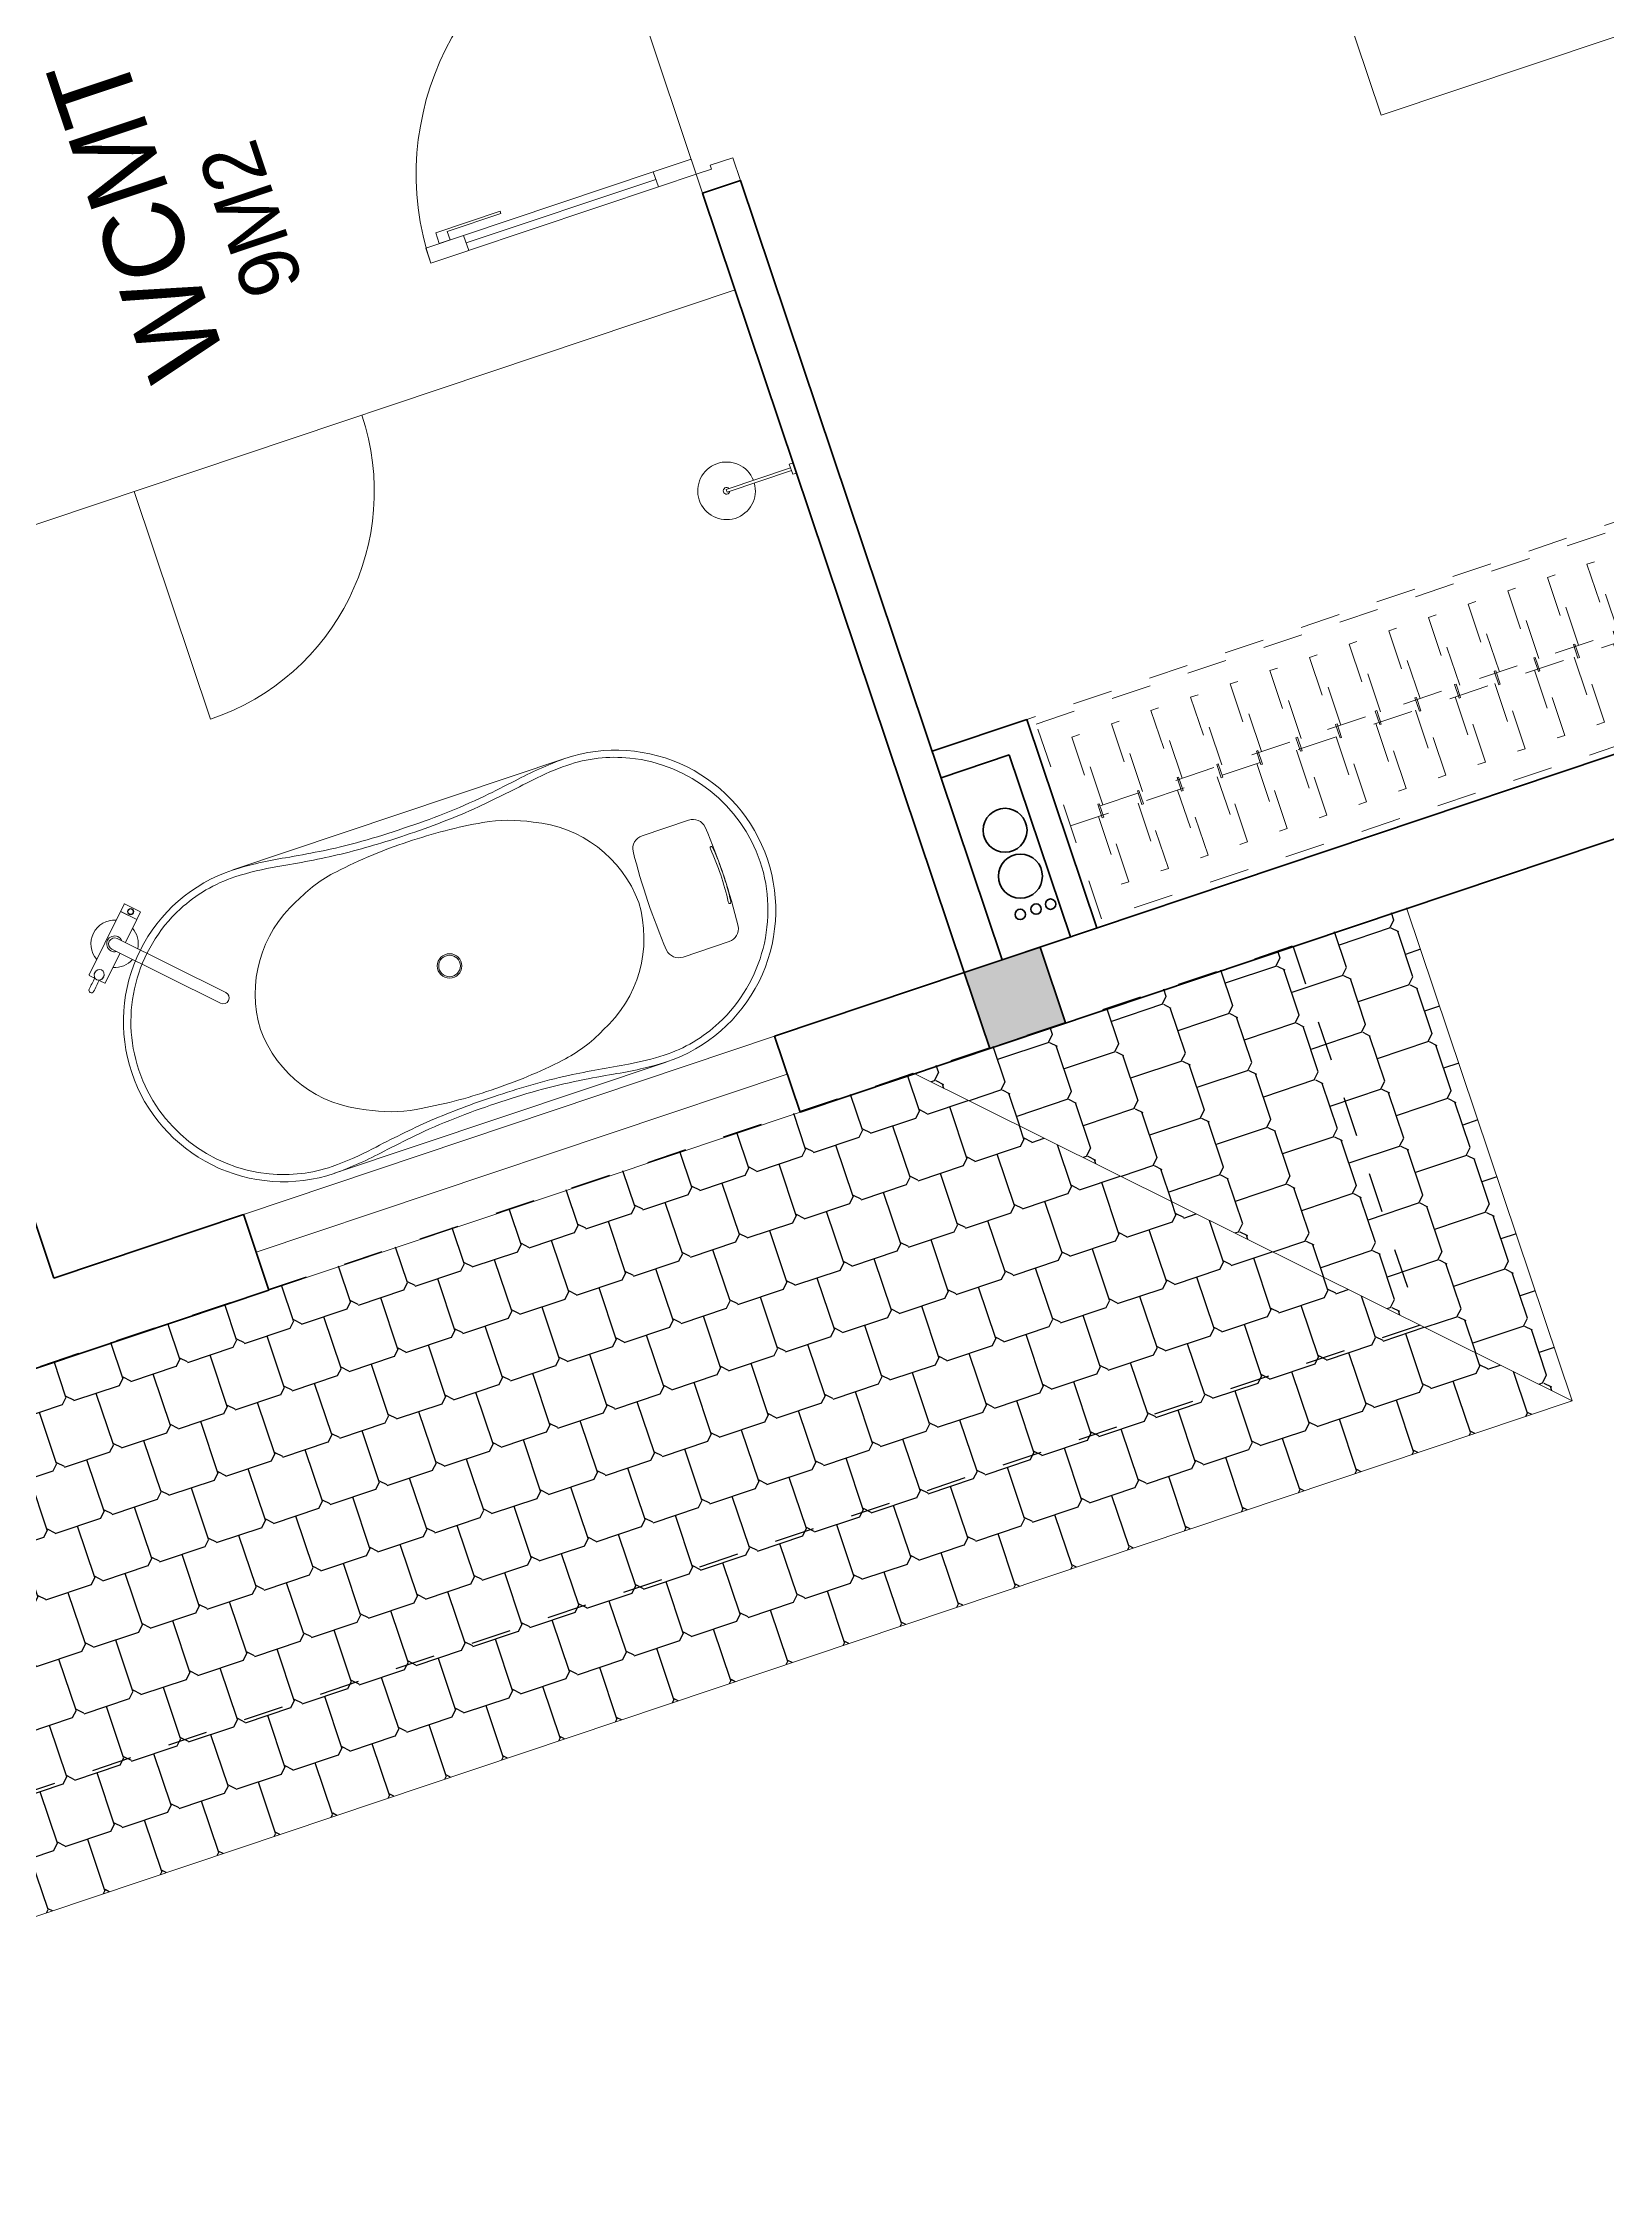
# Model space of a CAD drawing. Header units: metres. Extents: x 568332 to 569219, y 2065964 to 2066430.
# Drawn here: x 568609.14 to 568613.05, y 2066188.89 to 2066194.22 of the extents above; entities that cross this region are included whole.
import ezdxf

# ---------------------------------------------------------------- set-up
doc = ezdxf.new("R2010")
doc.units = ezdxf.units.M
for name, pattern in [('$AUDIT_BAD_LTYPE2', [0]), ('CENTER', [2, 1.25, -0.25, 0.25, -0.25]), ('HIDDEN', [0.375, 0.25, -0.125]), ('X-5M-G-MB PHONGNGU$0$HIDDEN2', [0.1875, 0.125, -0.0625])]:
    doc.linetypes.add(name, pattern=pattern)
doc.layers.get('0').update_dxf_attribs({"linetype": 'CONTINUOUS'})
doc.layers.get('DEFPOINTS').update_dxf_attribs({"linetype": 'CONTINUOUS'})
for name, color, linetype, lineweight in [('-CENTER', 143, 'CENTER', 13), ('-CONCRETE', 1, 'CONTINUOUS', 35), ('-DOOR', 137, 'CONTINUOUS', 9), ('-FURNITURE', 46, 'CONTINUOUS', 9), ('-HATCH', 8, 'CONTINUOUS', 5), ('-LINE1', 7, 'CONTINUOUS', 18), ('-WALL', 4, 'CONTINUOUS', 35), ('TEXT25', 2, 'CONTINUOUS', 13)]:
    doc.layers.add(name, color=color, linetype=linetype, lineweight=lineweight)
doc.layers.add('13. NET HATCH', color=252, linetype='CONTINUOUS')
doc.styles.add('SVN_AVO_thuong', font='')
doc.styles.add('T1', font='', dxfattribs={"height": 200})
doc.styles.get('SVN_AVO_thuong').set_extended_font_data('SVN-Avo')
doc.styles.get('T1').set_extended_font_data('VNgeometric Light')

# ---------------------------------------------------------------- blocks, each defined once
blk = doc.blocks.new('A$C4D045CFB')
at = {"layer": '13. NET HATCH'}
h = blk.add_hatch(dxfattribs=at)
h.set_pattern_fill('MAIGO-12', color=256, scale=300, angle=180)
h.set_pattern_definition([(180, (-90, 1.102182119232618e-14), (-75.00000000000001, -150), [120, -30, 120, -30]), (270, (-75, -14.99999999999999), (74.99999999999997, -150), [135, -165]), (225, (-60, 7.34788079488412e-15), (-75.00000000142688, -150.0000000028537), [21.213203436, -403.0508652]), (315, (-90, 1.102182119232618e-14), (75.00000000142684, -150.0000000028537), [21.213203436, -403.0508652])])
h.paths.add_polyline_path([(1299.999119955668, 6100.494044825784), (1299.953723877203, 5215.284894083044), (1299.999119955668, 5229.592269479996), (1299.999119955668, 4500.000660992693), (-0.0008800443320069462, 6100.494044825784)])
h = blk.add_hatch(dxfattribs=at)
h.set_pattern_fill('MAIGO-12', color=256, scale=300, angle=270)
h.set_pattern_definition([(270, (-1.653273178848927e-14, -90), (150, -75.00000000000003), [120, -30, 120, -30]), (0, (14.99999999999999, -75), (150, 74.99999999999996), [135, -165]), (315, (-1.102182119232618e-14, -60), (150.0000000028537, -75.0000000014269), [21.213203436, -403.0508652]), (45, (-1.653273178848927e-14, -90), (150.0000000028537, 75.00000000142683), [21.213203436, -403.0508652])])
h.paths.add_polyline_path([(-0.0008800443320069462, 6100.494044825784), (1299.999119955668, 4500.000660992693), (1299.999119955668, 1300.000660992693), (-0.0008800443320069462, 0.000660992693156004)])
h = blk.add_hatch(dxfattribs=at)
h.set_pattern_fill('MAIGO-12', color=256, scale=300)
h.set_pattern_definition([(0, (90, 0), (75, 150), [120, -30, 120, -30]), (90, (75, 15), (-74.99999999999999, 150), [135, -165]), (45, (60, 0), (75.00000000142687, 150.0000000028537), [21.213203436, -403.0508652]), (135, (90, 0), (-75.00000000142686, 150.0000000028537), [21.213203436, -403.0508652])])
h.paths.add_polyline_path([(1299.999119955668, 1300.000660992693), (1299.999119955668, 0.000660992693156004), (-0.0008800443320069462, 0.000660992693156004)])
at = {"layer": '-LINE1'}
for p, q in [((-0.0008800443320069462, 0.000660992693156004), (-0.0008800443320069462, 6100.494044825784)), ((-0.0008800443320069462, 6100.494044825784), (1299.999119955668, 6100.494044825784)), ((-0.0008800443320069462, 6100.494044825784), (1299.999119955668, 4500.000660992693)), ((-0.0008800443320069462, 0.000660992693156004), (1299.999119955668, 1300.000660992693)), ((1299.999119955668, 0.000660992693156004), (-0.0008800443320069462, 0.000660992693156004))]:
    blk.add_line(p, q, dxfattribs=at)
at = {"layer": 'DEFPOINTS', "linetype": 'HIDDEN', "ltscale": 5}
blk.add_lwpolyline([(1299.999119955668, 300.0006609926932), (299.999119955668, 300.0006609926932), (299.999119955668, 5800.494044825784), (1299.999119955668, 5800.494044825784)], close=True, dxfattribs=at)
blk = doc.blocks.new('*U243')
at = {"linetype": 'X-5M-G-MB PHONGNGU$0$HIDDEN2'}
for points in [[(0, 600.0000000004657), (0, 0), (1770.284615649283, -6.119996167311137e-10), (1770.284615649283, 599.9999999998537)], [(1750.284615649283, 579.9996613717803), (1750.284615649283, 19.99966137178044), (20, 20.00000000046566), (20, 580.0000000004657)], [(1750.284615649283, 286.6991212948625), (1750.284615649283, 313.0991212947693), (20, 313.0991212953813), (19.99999859370291, 286.6991212952417)], [(113.7817614636733, 319.1750910408318), (109.4317788550979, 319.1750910408318), (109.4317788550979, 280.441767644881), (113.7817614636733, 280.441767644881)], [(227.7817614636733, 319.1750910407849), (223.4317788550979, 319.1750910407849), (223.4317788550979, 280.4417676448341), (227.7817614636733, 280.4417676448341)], [(341.7817614636733, 319.175091040738), (337.4317788550979, 319.175091040738), (337.4317788550979, 280.4417676447872), (341.7817614636733, 280.4417676447872)], [(455.7817614636733, 319.1750910406911), (451.4317788550979, 319.1750910406911), (451.4317788550979, 280.4417676447403), (455.7817614636733, 280.4417676447403)], [(569.7817614636733, 319.1750910406442), (565.431778855098, 319.1750910406442), (565.431778855098, 280.4417676446934), (569.7817614636733, 280.4417676446934)], [(683.7817614636732, 319.1750910405973), (679.4317788550978, 319.1750910405973), (679.4317788550978, 280.4417676446465), (683.7817614636732, 280.4417676446465)], [(797.7817614636732, 319.1750910405504), (793.4317788550978, 319.1750910405504), (793.4317788550978, 280.4417676445996), (797.7817614636732, 280.4417676445996)], [(911.7817614636732, 319.1750910405035), (907.4317788550978, 319.1750910405035), (907.4317788550978, 280.4417676445527), (911.7817614636732, 280.4417676445527)], [(1025.781761463673, 319.1750910404566), (1021.431778855098, 319.1750910404566), (1021.431778855098, 280.4417676445057), (1025.781761463673, 280.4417676445057)], [(1139.781761463673, 319.1750910404097), (1135.431778855098, 319.1750910404097), (1135.431778855098, 280.4417676444588), (1139.781761463673, 280.4417676444588)], [(1253.781761463673, 319.1750910403628), (1249.431778855098, 319.1750910403628), (1249.431778855098, 280.4417676444119), (1253.781761463673, 280.4417676444119)], [(1367.781761463673, 319.1750910403159), (1363.431778855098, 319.1750910403159), (1363.431778855098, 280.441767644365), (1367.781761463673, 280.441767644365)], [(1481.781761463673, 319.175091040269), (1477.431778855098, 319.175091040269), (1477.431778855098, 280.4417676443181), (1481.781761463673, 280.4417676443181)], [(1595.781761463673, 319.175091040222), (1591.431778855098, 319.175091040222), (1591.431778855098, 280.4417676442712), (1595.781761463673, 280.4417676442712)], [(1709.781761463673, 319.1750910401751), (1705.431778855098, 319.1750910401751), (1705.431778855098, 280.4417676442243), (1709.781761463673, 280.4417676442243)]]:
    blk.add_lwpolyline(points, close=True, dxfattribs=at)
for points in [[(122.2409142897814, 313.1103512093413), (122.2409142897814, 515.2497102723445), (100.1765458012815, 515.2497102723445), (100.1765458012815, 313.1103512093413)], [(236.2409142897814, 313.1103512092944), (236.2409142897814, 515.2497102722975), (214.1765458012815, 515.2497102722975), (214.1765458012815, 313.1103512092944)], [(350.2409142897814, 313.1103512092475), (350.2409142897814, 515.2497102722507), (328.1765458012815, 515.2497102722507), (328.1765458012815, 313.1103512092475)], [(464.2409142897813, 313.1103512092006), (464.2409142897813, 515.2497102722037), (442.1765458012814, 515.2497102722037), (442.1765458012814, 313.1103512092006)], [(578.2409142897814, 313.1103512091537), (578.2409142897814, 515.2497102721569), (556.1765458012815, 515.2497102721569), (556.1765458012815, 313.1103512091537)], [(692.2409142897812, 313.1103512091068), (692.2409142897812, 515.24971027211), (670.1765458012813, 515.24971027211), (670.1765458012813, 313.1103512091068)], [(806.2409142897812, 313.1103512090599), (806.2409142897812, 515.249710272063), (784.1765458012813, 515.249710272063), (784.1765458012813, 313.1103512090599)], [(920.2409142897812, 313.110351209013), (920.2409142897812, 515.2497102720162), (898.1765458012813, 515.2497102720162), (898.1765458012813, 313.110351209013)], [(1034.240914289781, 313.1103512089661), (1034.240914289781, 515.2497102719692), (1012.176545801281, 515.2497102719692), (1012.176545801281, 313.1103512089661)], [(1148.240914289781, 313.1103512089192), (1148.240914289781, 515.2497102719224), (1126.176545801281, 515.2497102719224), (1126.176545801281, 313.1103512089192)], [(1262.240914289781, 313.1103512088723), (1262.240914289781, 515.2497102718754), (1240.176545801281, 515.2497102718754), (1240.176545801281, 313.1103512088723)], [(1376.240914289781, 313.1103512088254), (1376.240914289781, 515.2497102718285), (1354.176545801281, 515.2497102718285), (1354.176545801281, 313.1103512088254)], [(1490.240914289781, 313.1103512087785), (1490.240914289781, 515.2497102717816), (1468.176545801281, 515.2497102717816), (1468.176545801281, 313.1103512087785)], [(1604.240914289781, 313.1103512087315), (1604.240914289781, 515.2497102717347), (1582.176545801281, 515.2497102717347), (1582.176545801281, 313.1103512087315)], [(1718.240914289781, 313.1103512086846), (1718.240914289781, 515.2497102716878), (1696.176545801281, 515.2497102716878), (1696.176545801281, 313.1103512086846)], [(100.1765458012815, 286.7103512094345), (100.1765458012815, 92.0852110228024), (122.2409142897814, 92.0852110228024), (122.2409142897814, 286.7103512094345)], [(214.1765458012815, 286.7103512093876), (214.1765458012815, 92.08521102275549), (236.2409142897814, 92.08521102275549), (236.2409142897814, 286.7103512093876)], [(328.1765458012815, 286.7103512093407), (328.1765458012815, 92.08521102270858), (350.2409142897814, 92.08521102270858), (350.2409142897814, 286.7103512093407)], [(442.1765458012814, 286.7103512092938), (442.1765458012814, 92.08521102266168), (464.2409142897813, 92.08521102266168), (464.2409142897813, 286.7103512092938)], [(556.1765458012815, 286.7103512092469), (556.1765458012815, 92.08521102261477), (578.2409142897814, 92.08521102261477), (578.2409142897814, 286.7103512092469)], [(670.1765458012813, 286.7103512092), (670.1765458012813, 92.08521102256786), (692.2409142897812, 92.08521102256786), (692.2409142897812, 286.7103512092)], [(784.1765458012813, 286.7103512091531), (784.1765458012813, 92.08521102252095), (806.2409142897812, 92.08521102252095), (806.2409142897812, 286.7103512091531)], [(898.1765458012813, 286.7103512091062), (898.1765458012813, 92.08521102247404), (920.2409142897812, 92.08521102247404), (920.2409142897812, 286.7103512091062)], [(1012.176545801281, 286.7103512090592), (1012.176545801281, 92.08521102242715), (1034.240914289781, 92.08521102242715), (1034.240914289781, 286.7103512090592)], [(1126.176545801281, 286.7103512090123), (1126.176545801281, 92.08521102238024), (1148.240914289781, 92.08521102238024), (1148.240914289781, 286.7103512090123)], [(1240.176545801281, 286.7103512089654), (1240.176545801281, 92.08521102233333), (1262.240914289781, 92.08521102233333), (1262.240914289781, 286.7103512089654)], [(1354.176545801281, 286.7103512089186), (1354.176545801281, 92.08521102228642), (1376.240914289781, 92.08521102228642), (1376.240914289781, 286.7103512089186)], [(1468.176545801281, 286.7103512088717), (1468.176545801281, 92.0852110222395), (1490.240914289781, 92.0852110222395), (1490.240914289781, 286.7103512088717)], [(1582.176545801281, 286.7103512088247), (1582.176545801281, 92.0852110221926), (1604.240914289781, 92.0852110221926), (1604.240914289781, 286.7103512088247)], [(1696.176545801281, 286.7103512087778), (1696.176545801281, 92.0852110221457), (1718.240914289781, 92.0852110221457), (1718.240914289781, 286.7103512087778)]]:
    blk.add_lwpolyline(points, dxfattribs=at)
blk = doc.blocks.new('A$C5C575821')
at = {"layer": '-CONCRETE'}
h = blk.add_hatch(color=256, dxfattribs=at)
h.dxf.hatch_style = 1
h.paths.add_polyline_path([(-0.00237559899687767, 200.0000000000146), (-0.00237559899687767, 1.455191522836685e-11), (199.9976244010031, 1.455191522836685e-11), (199.9976244010031, 200.0000000000146)])
blk.add_lwpolyline([(-0.00237559899687767, 1.455191522836685e-11), (199.9976244010031, 1.455191522836685e-11), (199.9976244010031, 200.0000000000146), (-0.00237559899687767, 200.0000000000146)], close=True, dxfattribs=at)
blk = doc.blocks.new('shower')
for points in [[(180919.3447017173, -32316.45425928477), (180912.3337561736, -32316.45425928477), (180912.3337561736, -32146.62790954509), (180919.3447017173, -32146.62790954509)], [(180929.3839969719, -32326.62790954066), (180902.2944609144, -32326.62790954066), (180902.2944609144, -32316.45425928477), (180929.3839969719, -32316.45425928477)]]:
    blk.add_lwpolyline(points, close=True)
for radius, start, end in [(72, 272.7906698559544, 267.2093301440456), (8.346062492523743, 294.8355446212717, 245.1644553787283)]:
    blk.add_arc((180915.8392289462, -32146.62790954416), radius, start, end)
blk = doc.blocks.new('A$C52EE6B0C')
for p, q in [((-17.20769670707523, 15.73427220259327), (17.21740616677562, 15.73427220259327)), ((-17.20769664159161, -15.76179078378482), (17.25286010079435, -15.76177874789573))]:
    blk.add_line(p, q)
for radius in [1.2047244094, 1.0625984252]:
    blk.add_circle((0.004854760598391294, -0.01375929062487558), radius)
for centre, radius, start, end in [((-17.24314525874797, -0.01207868778146803), 15.74633857169191, 90.00004679933201, 180.0060212317107), ((-17.25508472573711, 0.1019342582440004), 14.92367355756088, 89.89259614786677, 114.0143398310184), ((-18.18116453613038, -21.56814891623799), 37.31420158923805, 80.32537186998005, 88.55949406869577), ((-17.85723445771146, -16.41196067107376), 31.44385665188106, 80.95530103647799, 88.85173392611411), ((10.00461303815246, 158.7953360565007), 145.2428134353977, 261.321760178495, 262.6566174950622), ((-0.8758374273893423, 77.0744670072454), 62.80248494290996, 262.9722866301048, 270.8034968767962), ((0.8855469487607479, 77.0744670072454), 62.80248494290996, 269.1965031232039, 277.0277133698951), ((-18.4352474148327, 226.8786012548953), 214.5500408366301, 276.9922117853802, 278.5967700074263), ((-9.994903516751947, 158.7953360565007), 145.2428134353977, 277.3433825049378, 278.678239821505), ((18.19087405753089, -21.56814891623799), 37.31420158923805, 91.44050593130423, 99.67462813001998), ((17.49661970126908, -11.01489087357186), 26.04177352760918, 90.57161639594337, 98.52623542419117), ((17.38028173809289, 0.6458196171442978), 14.38048270410287, 65.5240217261104, 90.57161639594337), ((17.25285478011938, -0.01207868778146803), 15.74633857169191, 359.9939787682893, 89.999953200668), ((-17.21041953764507, 0.001682114729192108), 15.03342542002128, 114.0143397923319, 180.0588324882195), ((3.492732717044419, 116.0118507486186), 102.6900642221361, 260.8064278436171, 264.356453546728), ((-0.2559751088847406, -36.67531980102649), 49.54707038386372, 89.69837733597764, 98.51976196149644), ((-0.4392543211579323, 89.40770245710155), 75.83928513553873, 265.3361413481834, 270.3355216603239), ((0.5786736126174219, 84.46415005414747), 70.89675459107134, 269.5362586194438, 275.7509718273354), ((0.26568463028525, -36.67531980102649), 49.54707038386372, 81.48023803850357, 90.30162266402236), ((17.03142645675689, -0.1205247127218172), 15.22249436628161, 0.4018525137937155, 65.5240217261104), ((-7.450100970658241, -0.4025184732163325), 12.18724008712164, 113.3669392692271, 178.1720206420629), ((-5.419667109847069, -2.205582012422383), 14.69270855791083, 98.51976196149644, 117.8512947361469), ((5.429376631247578, -2.205582012422383), 14.69270855791083, 62.14870526385309, 81.48023803850357), ((7.459810492087854, -0.4025184732163325), 12.18724008712164, 1.827979357937088, 66.63306073077288), ((28.29923964393674, 2.770475775178056), 0.2863587186237817, 160.8078893687392, 185.677575747249), ((1.032724158198107, 0.0596931052277796), 27.11457574387047, 359.8447870516113, 5.677575747249001), ((28.14528837171383, 2.82406351249665), 0.1233475539422422, 123.474108831765, 160.8078893687392), ((28.11764562025201, 2.865868186636362), 0.07323016681635565, 85.79124561711077, 123.474108831765), ((28.11499697584077, 2.829875804425683), 0.1093198730242431, 39.09426345110634, 85.79124561711077), ((27.9923979784362, 2.718469867249951), 0.2748749163090767, 4.941295606222266, 41.00239497281166), ((1.841417531803017, 0.05082119413418695), 26.56153366930607, 359.8606935406443, 5.815426488843808), ((-17.24314525874797, -0.01544044824549928), 15.74633857169191, 179.9939787682893, 269.999953200668), ((-17.21041951692314, -0.02920073014684021), 15.03342545060523, 179.9411309193374, 245.9856601689816), ((-7.450100970658241, 0.3749993371893652), 12.18724008712164, 181.8279793579371, 246.6330607307729), ((7.459810492087854, 0.3749993371893652), 12.18724008712164, 293.3669392692271, 358.1720206420629), ((17.25285478011938, -0.01544044824549928), 15.74633857169191, 270.000046799332, 0.006021231710728335), ((17.0314264257031, 0.09300610912032425), 15.22249441194929, 294.4759783475301, 359.5981396082714), ((1.032724158198107, -0.08721224125474691), 27.11457574387047, 354.322424252751, 0.1552129483886985), ((1.841417531803017, -0.07834033016115427), 26.56153366930607, 354.1845735111562, 0.1393064593556944), ((28.29923964393674, -2.797994911205024), 0.2863587186237817, 174.322424252751, 199.1921106312608), ((28.14528837171383, -2.851582648523618), 0.1233475539422422, 199.1921106312608, 236.525891168235), ((28.11764562025201, -2.89338732266333), 0.07323016681635565, 236.525891168235, 274.2087543828892), ((28.11499697584077, -2.85739494045265), 0.1093198730242431, 274.2087543828892, 320.9057365488936), ((27.9923979784362, -2.745989003276918), 0.2748749163090767, 318.9976050271883, 355.0587043937777), ((-5.419667109847069, 2.178062876395416), 14.69270855791083, 242.1487052638531, 261.4802380385036), ((-0.2559751088847406, 36.64780066499952), 49.54707038386372, 261.4802380385036, 270.3016226640223), ((0.26568463028525, 36.64780066499952), 49.54707038386372, 269.6983773359776, 278.5197619614964), ((5.429376631247578, 2.178062876395416), 14.69270855791083, 278.5197619614964, 297.8512947361469), ((-17.25508472573711, -0.1294528978760354), 14.92367355756088, 245.9856601689816, 270.1074038521332), ((-17.85723445771146, 16.38444203144172), 31.44385665188106, 271.1482660738859, 279.044698963522), ((3.492732717044419, -116.0393693881924), 102.6900642221361, 95.64354645327202, 99.19357215638293), ((-0.8758374273893423, -77.10198614327237), 62.80248494290996, 89.19650312320385, 97.02771336989514), ((-0.4392543211579323, -89.43522109673359), 75.83928513553873, 89.66447833967614, 94.66385865181664), ((0.5786736126174219, -84.4916686937795), 70.89675459107134, 84.24902817266455, 90.4637413805562), ((0.8855469487607479, -77.10198614327237), 62.80248494290996, 82.97228663010486, 90.80349687679617), ((-18.4352474148327, -226.9061198945274), 214.5500408366301, 81.40322999257371, 83.00778821461982), ((17.38028173809289, -0.6733382567763329), 14.38048270410287, 269.4283836040566, 294.4759782738896), ((-18.18116453613038, 21.54062978021102), 37.31420158923805, 271.4405059313042, 279.6746281300199), ((10.00461303815246, -158.8228551925276), 145.2428134353977, 97.3433825049378, 98.67823982150497), ((-9.994903516751947, -158.8228551925276), 145.2428134353977, 81.32176017849503, 82.65661749506219), ((18.19087405753089, 21.54062978021102), 37.31420158923805, 260.32537186998, 268.5594940686958), ((17.49661970126908, 10.98737223393982), 26.04177352760918, 261.4737645758088, 269.4283836040566)]:
    blk.add_arc(centre, radius, start, end)
at = {"layer": 'DEFPOINTS'}
for tag, p in [('MODELNUMBER', (0, 0)), ('TRADENAME', (0, -0.001666666648816317)), ('PRODUCT', (0, -0.003333333355840296)), ('MATERIAL', (0, -0.005000000004656613))]:
    blk.add_attdef(tag, p, '', height=0.001, dxfattribs=at)
blk = doc.blocks.new('A$C4D835AF5')
at = {"layer": '-FURNITURE', "ltscale": 8}
for p, q in [((-3.937007874133997, 0.3346456687140744), (-3.937007874133997, 0.8661417323164642)), ((-3.856363968050573, 0.3149606298829895), (-3.917322834720835, 0.3149606298829895)), ((3.14960629917914, 0.905511811026372), (-3.897637795307674, 0.905511811026372)), ((-3.549881889834069, 0.4615121080132667), (-3.549881889834069, 0.4918150943994988)), ((-3.339881889871322, 0.4918150943994988), (-3.339881889871322, 0.4615121080132667)), ((-0.5905511811724864, 0), (-0.5905511811724864, -12.08661417319672)), ((0.5905511810560711, 0), (0.5905511810560711, -12.08661417319672)), ((3.14960629917914, -0.9055118109972682), (3.14960629917914, 0.905511811026372)), ((3.169291338417679, 0.8956692913197912), (3.14960629917914, 0.8956692913197912)), ((3.169291338417679, -0.8956692912906874), (3.169291338417679, 0.8956692913197912)), ((3.188976377830841, 0.905511811026372), (3.976377952611074, 0.905511811026372)), ((3.996062992024235, -0.8858222072885837), (3.996062992024235, 0.8858183881966397)), ((-3.937007874133997, -0.8661417323164642), (-3.937007874133997, -0.3346456698782276)), ((-3.859123134170659, -0.3149606298829895), (-3.917322834720835, -0.3149606298829895)), ((-0.5905511811724864, -0.9055118109972682), (-3.897637795307674, -0.9055118109972682)), ((-3.702086295757908, -0.4482994973659515), (-3.703305563307367, -0.4183928251150064)), ((-3.626116961007938, -0.4552132484968752), (-3.624325704469811, -0.4472871391335502)), ((-3.592593900160864, -0.4693618138844613), (-3.593808271281887, -0.4553162374941166)), ((-3.516390349017456, -0.4728221969853621), (-3.515662283170968, -0.4687519224826247)), ((-3.483023508393671, -0.4913916403020266), (-3.485677747870795, -0.4713251190551091)), ((-3.406740271369927, -0.4913916403020266), (-3.404085924616084, -0.4713243082514964)), ((-3.373373430629726, -0.4728221969853621), (-3.374101741297636, -0.4687505542242434)), ((-3.297169879544526, -0.4693618138844613), (-3.295955249399412, -0.4553132418950554)), ((-3.263646818697453, -0.4552132484968752), (-3.265438825008459, -0.4472838216461241)), ((-3.187677483947482, -0.4482994973659515), (-3.186458005278837, -0.4183876432944089)), ((3.14960629917914, -0.9055118109972682), (0.5905511810560711, -0.9055118109972682)), ((3.169291338417679, -0.8956692912906874), (3.14960629917914, -0.8956692912906874)), ((3.188976377830841, -0.9055118109972682), (3.976377952611074, -0.9055118109972682))]:
    blk.add_line(p, q, dxfattribs=at)
for radius in [0.3110236219999999, 0.264425112]:
    blk.add_circle((3.582677165279165, 0), radius, dxfattribs=at)
for centre, radius, start, end in [((-5.820766091346741e-11, 0), 2.3622047244, 22.54031043733562, 157.4596895626644), ((-5.172746209602337, -0.009833991935011), 0.2398274364867001, 175.3988683949836, 267.683684738816), ((-5.162281866127159, 0.001097322150599211), 0.2496571373087167, 92.26055198415715, 178.0931381794738), ((-5.411562051915098, -2528.914153773454), 2529.164725280366, 89.9660810117202, 89.99457585702427), ((-3.897637795307674, 0.8661417323164642), 0.03937007869999999, 90, 180), ((-3.917322834720835, 0.334645669296151), 0.0196850394, 180, 270), ((-3.444696608930826, -0.1800324727082625), 0.6800319107999998, 90.0155575041171, 98.89806549202986), ((-3.445067178807221, -0.1800325420044828), 0.6800319804999999, 81.10193476241767, 89.98433540355451), ((-5.820766091346741e-11, 0), 0.7874015747999998, 318.5903779145428, 221.4096220854572), ((-5.820766091346741e-11, 0), 0.5905511810999999, 0, 180), ((3.188976377830841, 0.8858267717296258), 0.0196850394, 90, 180), ((3.976377952611074, 0.8858267717296258), 0.0196850394, 0, 90), ((-4.563514047302306, 275.4393603570643), 275.6895205756396, 269.8713704548476, 270.134413801293), ((-3.917322834720835, -0.334645669296151), 0.0196850394, 90, 180), ((-3.897637795307674, -0.8661417323164642), 0.03937007869999999, 180, 270), ((-3.69050836347742, -0.4472920451080427), 0.01162168131717254, 184.9730588167124, 258.0340652050838), ((-3.646140178490896, -0.2514027326542418), 0.2124717066311285, 257.2815863172942, 272.5837431166033), ((-3.637047897733282, -0.4523756541602779), 0.01129324217511807, 272.4656825237923, 345.4476281752974), ((-3.581550852512009, -0.4681202150823083), 0.01111262650185997, 186.4149760746678, 247.4426638316044), ((-3.544597993255593, -0.2922010583861265), 0.190689105969796, 257.5175194414243, 274.7853332085882), ((-3.528885980602354, -0.4692233995883726), 0.01300354377461912, 270.8627506118385, 343.9333648868276), ((-3.471052158158273, -0.4887641616223846), 0.01225629918881619, 192.3790292665462, 260.142289403178), ((-3.445049900154117, -0.295684714539675), 0.2070703525339242, 262.2005895473907, 277.9341143868692), ((-3.417906698421575, -0.4895470514893532), 0.01131775609399448, 277.3077516790804, 350.6199838641652), ((-3.361692738719285, -0.4698820120247547), 0.01204505090893129, 194.128595859641, 259.0416995531207), ((-3.342932183295488, -0.2742454641556833), 0.2085271705549764, 264.2062775251951, 279.0284077801071), ((-3.310024282021914, -0.4671465401770547), 0.01304389132053663, 269.1875638990808, 350.2219325995679), ((-3.252893783501349, -0.4524938771792222), 0.01109156189044463, 194.1921654394817, 261.8514003855582), ((-3.243402015476022, -0.2392133744724561), 0.2245328352159587, 267.1755962354845, 281.6727780298017), ((-3.20032295252895, -0.4465554517519195), 0.01276517026006314, 280.6032237323427, 352.1473828500294), ((-5.820766091346741e-11, 0), 2.3622047244, 202.5403104373356, 255.4906014981622), ((-5.820766091346741e-11, 0), 2.3622047244, 284.5092583305358, 337.4596895626644), ((3.188976377830841, -0.8858267716132104), 0.0196850394, 180, 270), ((3.976377952611074, -0.8858267716132104), 0.0196850394, 270, 0), ((-5.820766091346741e-11, -12.08661417319672), 0.5905511810999999, 180, 0)]:
    blk.add_arc(centre, radius, start, end, dxfattribs=at)
blk.add_ellipse((-3.444881830888335, -0.001299991592532024), major_axis=(0.5549964930499999, 1.979270000163069e-05), ratio=0.8491940411667758, dxfattribs=at)
for tag, p in [('TRADENAME', (-0.004336408572271466, 0.006709126027999446)), ('MODELNUMBER', (-0.004336408572271466, 0.008375792705919594)), ('PRODUCT', (-0.004336408572271466, 0.005042459379183128)), ('MATERIAL', (-0.004336408572271466, 0.003375792701262981))]:
    blk.add_attdef(tag, p, '', height=0.0009999999999999998, dxfattribs=at)
blk = doc.blocks.new('A$C513779E1')
at = {"layer": '-FURNITURE', "ltscale": 5}
for p, q in [((-155.6625374760479, -560.0783866103739), (-155.7294287066907, -682.401587806642)), ((164.3432983346283, -560.8332392722368), (164.2771489713341, -681.6467351429164))]:
    blk.add_line(p, q, dxfattribs=at)
for centre, radius, start, end in [((-121.4878484364599, -559.7927261032164), 34.19417278572232, 97.79750243116446, 180.4786434526798), ((-0.6689657662063837, -2204.394539417699), 1683.161974464355, 85.38531070575098, 94.27462811813768), ((130.1318487897515, -560.5699191978201), 34.19417278572232, 359.5587913522712, 82.23993242050727), ((-121.5204483158886, -682.7208517771214), 34.19417278572232, 179.4650466896637, 262.1461876813734), ((130.1000457536429, -681.8764492999762), 34.19417278572232, 277.7037576779385, 0.3848987823128964), ((-1.108293259516358, 961.925919180736), 1683.174451148718, 265.7381508572186, 274.6274353095529)]:
    blk.add_arc(centre, radius, start, end, dxfattribs=at)
at = {"layer": '-FURNITURE', "ltscale": 8}
ref = blk.add_blockref('A$C4D835AF5', (-319.1728307064623, 776.0634860619903), dxfattribs=dict(at, xscale=-25.08682081009749, yscale=25.08682081009749, zscale=25.08682081009749, rotation=45))
ref.add_attrib('MODELNUMBER', 'K-T97328-4', (-319.2622246555984, 776.3067276431248), dxfattribs={"layer": 'DEFPOINTS', "height": 0.02508682081009749, "rotation": 224.9999999436282})
ref.add_attrib('TRADENAME', 'PURIST', (-319.232659548521, 776.2771625341848), dxfattribs={"layer": 'DEFPOINTS', "height": 0.02508682081009749, "rotation": 224.9999999436282})
ref.add_attrib('PRODUCT', 'BATH FILLER', (-319.2030944600701, 776.2475974475965), dxfattribs={"layer": 'DEFPOINTS', "height": 0.02508682081009749, "rotation": 224.9999999436282})
ref.add_attrib('MATERIAL', 'PREMIUM MATERIALS', (-319.1735293529928, 776.2180323405191), dxfattribs={"layer": 'DEFPOINTS', "height": 0.02508682081009749, "rotation": 224.9999999436282})
at = {"layer": '-FURNITURE', "xscale": 25.39829667096628, "yscale": 25.39829667096628, "zscale": 25.39829667096628, "rotation": 270}
blk.add_blockref('A$C52EE6B0C', (0, 0), dxfattribs=at).add_auto_attribs({'MODELNUMBER': 'K-1800', 'TRADENAME': 'ABRAZO', 'PRODUCT': 'BATH', 'MATERIAL': 'LITHOCAST'})
blk = doc.blocks.new('*U18')
at = {"linetype": '$AUDIT_BAD_LTYPE2'}
for p, q in [((70, 100), (69.99999999999999, 599.9999999999982)), ((89.99999999999999, 599.9999999999982), (90, 100))]:
    blk.add_line(p, q, dxfattribs=at)
for points in [[(49.99999999999999, 599.9999999999982), (89.99999999999999, 599.9999999999982), (89.99999999999999, 699.9999999999982), (49.99999999999999, 699.9999999999982), (49.99999999999999, 599.9999999999982)], [(49.99999999999999, 602.9059272893337), (50, 100)], [(50, 100), (90, 100), (90, 0), (50, 0), (50, 100)]]:
    blk.add_lwpolyline(points)
for points in [[(118.2698876160139, 494.5156181119073), (118.2698876160139, 664.1349438079906), (89.99999999999999, 664.1349438079906), (89.99999999999999, 635.8650561920058), (112.6159100928053, 635.8650561920058), (112.6159100928053, 494.5156181119073)], [(0, 0), (50, 0), (50, -40), (60, -40), (60, -100.0001724930698), (0, -100.0001724930698)], [(799.9999999999982, 7.105427357601134e-15), (749.9999999999982, 7.105427357601134e-15), (749.9999999999982, -40), (739.9999999999982, -40), (739.9999999999982, -100.0001724930698), (799.9999999999982, -100.0001724930698)]]:
    blk.add_lwpolyline(points, close=True)
at = {"linetype": '$AUDIT_BAD_LTYPE2', "ltscale": 0.3}
blk.add_arc((50, 0), 699.9999999999982, 0, 90, dxfattribs=at)
blk = doc.blocks.new('M21-T3')
at = {"layer": '-CONCRETE'}
for centre, radius in [((199405.5136736121, -296833.6218433173, 5.66516857499076e-09), 13), ((199496.0104817098, -296864.4486012913, 5.66516857499076e-09), 55), ((199616.852931915, -296864.4486012913, 5.66516857499076e-09), 55), ((199405.5136736121, -296875.3712613333, 5.66516857499076e-09), 13), ((199405.5136736121, -296913.641248283, 5.66516857499076e-09), 13)]:
    blk.add_circle(centre, radius, dxfattribs=at)
at = {"layer": '-DOOR'}
for p, q in [((199112.2101036655, -294754.5874765082), (199112.2101036655, -296154.5874765082)), ((199312.2101036655, -294754.5874765082), (199312.2101036655, -296154.5874765082))]:
    blk.add_line(p, q, dxfattribs=at)
blk.add_lwpolyline([(199212.3178041963, -294754.5874765082), (199212.3178041964, -296154.5874765082)], dxfattribs=at)
at = {"layer": '-FURNITURE'}
blk.add_line((201112.2101036824, -294254.5874765085), (201112.2101036486, -296654.5874765336), dxfattribs=at)
blk.add_lwpolyline([(201112.210103671, -295070.3645068316), (200512.210103671, -295070.3645068316)], dxfattribs=at)
blk.add_lwpolyline([(201512.2095107168, -298324.6463791598), (201012.2095107168, -298324.6463791633), (201012.2095107343, -300124.6463791633), (201512.2095107343, -300124.6463791595)], close=True, dxfattribs=at)
blk.add_arc((201112.210103671, -295070.3645068316), 600, 180, 270, dxfattribs=at)
at = {"layer": '-HATCH'}
blk.add_line((202167.0753608702, -296654.5873040154), (201367.0753608702, -296654.5873040154), dxfattribs=at)
at = {"layer": '-LINE1'}
for p, q in [((197813.9753051304, -297754.3440332762), (197813.9753051304, -291653.850649443)), ((197813.9753051304, -297754.3440332762), (199113.9753051304, -296454.3440332762)), ((199113.9753051304, -297754.3440332762), (197813.9753051304, -297754.3440332762))]:
    blk.add_line(p, q, dxfattribs=at)
at = {"layer": '-WALL', "linetype": 'Continuous', "ltscale": 10}
for p, q in [((199112.2101036669, -293554.0990475861), (199112.2101036669, -294754.5874765085)), ((199312.2101036824, -294254.5874765085), (199312.2101036754, -294754.5874765082)), ((199112.2101036491, -296154.5874765082), (199112.2101036175, -298627.3483741824)), ((199312.2101036557, -296154.587476508), (199312.2101036486, -296654.587476508)), ((199312.2101036472, -296754.5874765085), (199312.2101036208, -298627.3483741824))]:
    blk.add_line(p, q, dxfattribs=at)
at = {"layer": '-WALL'}
for p, q in [((203012.2101038239, -294254.5874765085), (199312.2101036824, -294254.5874765085)), ((199112.2101036655, -294754.5874765082), (199312.4255047271, -294754.5874765082)), ((199112.2101036655, -296154.5874765082), (199312.4255047273, -296154.5874765082)), ((201367.0753608702, -296654.5874765082), (199312.2101036486, -296654.5874765082)), ((201367.0753608702, -296754.5874765082), (201367.0753608702, -296654.5874765082)), ((201367.0753608702, -296754.5874765085), (199312.2101036472, -296754.5874765085)), ((199792.2101036478, -296934.5874765052), (199792.2101036478, -296754.5874765047)), ((199862.2101036478, -297004.5874765052), (199862.2101036478, -296754.5874765047)), ((199792.2101036478, -296934.5874765052), (199312.2101036437, -296934.5874765047)), ((199862.2101036478, -297004.5874765052), (199312.2101036437, -297004.5874765047))]:
    blk.add_line(p, q, dxfattribs=at)
at = {"layer": 'DEFPOINTS', "linetype": 'HIDDEN', "ltscale": 5}
blk.add_lwpolyline([(199113.9753051304, -297454.3440332762), (198113.9753051304, -297454.3440332762), (198113.9753051304, -291953.850649443), (199113.9753051304, -291953.850649443)], close=True, dxfattribs=at)
at = {"layer": '-DOOR'}
blk.add_blockref('*U18', (201367.0753608702, -296654.5873040152), dxfattribs=at)
at = {"layer": '-FURNITURE', "rotation": 0.01066851174377605}
blk.add_blockref('shower', (19720.89376355801, -264361.6467751506), dxfattribs=at)
at = {"layer": '-FURNITURE', "extrusion": (0, 0, -1), "xscale": -0.916666666665974, "yscale": 0.916666666665974, "zscale": -0.916666666665974, "rotation": 90}
blk.add_blockref('*U243', (-199312.2101036478, -297004.5874765052), dxfattribs=at)
at = {"layer": '-WALL'}
for name, p in [('A$C4D045CFB', (197813.9761851747, -297754.3446942689)), ('A$C5C575821', (199112.2124793611, -296854.5874764328))]:
    blk.add_blockref(name, p, dxfattribs=at)
at = {"xscale": -1}
blk.add_blockref('A$C513779E1', (199736.6990335746, -295440.2371320189), dxfattribs=at)
at = {"layer": 'TEXT25'}
for s, height, style, p in [('WCMT', 200, 'SVN_AVO_thuong', (201347.2655068031, -295393.7490034503)), ('9M2', 150, 'T1', (201469.1521783473, -295637.8276177041))]:
    blk.add_text(s, height=height, rotation=359.9999999899487, dxfattribs=dict(at, style=style)).set_placement(p)

msp = doc.modelspace()

# ---------------------------------------------------------------- block references
at = {"layer": '-CENTER', "xscale": 0.001, "yscale": 0.001, "zscale": 0.001, "rotation": 108.5514997298386}
msp.add_blockref('M21-T3', (568393.6146131614, 2065908.560086014), dxfattribs=at)

doc.saveas('drawing.dxf')
